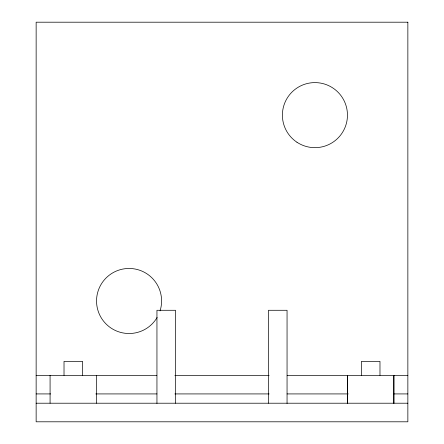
<?xml version="1.0" encoding="UTF-8"?>
<svg xmlns="http://www.w3.org/2000/svg" width="444" height="444" viewBox="0 0 444 444"><rect width="100%" height="100%" fill="white"/><g stroke="black" fill="none" stroke-linecap="round" stroke-linejoin="round"><path stroke-width="0.67" d="M36.142 375.335L156.81 375.335M174.842 375.335L269.158 375.335M287.19 375.335L407.858 375.335M36.142 393.922L50.705 393.922M95.782 393.922L156.948 393.922M174.842 393.922L269.158 393.922M287.052 393.922L348.218 393.922M393.295 393.922L407.858 393.922M36.142 403.213L407.858 403.213M393.922 375.335L393.922 403.213M393.806 375.335L393.806 403.213M379.981 375.335L379.981 361.394L361.394 361.394L361.394 375.335M347.574 375.335L347.574 403.213M347.458 375.335L347.458 403.213M287.052 403.441L287.052 310.284L268.465 310.284L268.465 403.213M175.535 403.213L175.535 310.284L156.948 310.284L156.948 403.441M96.542 375.335L96.537 403.213M82.606 375.335L82.606 361.394L64.019 361.394L64.019 375.335M50.078 375.335L50.083 403.213M157.115 317.466A32.523 32.523 0 0 1 102.042 319.081A32.523 32.523 0 0 1 124.531 268.781A32.523 32.523 0 0 1 160.045 310.905M407.858 22.2L36.142 22.2L36.142 421.8L407.858 421.8L407.858 22.2M296.975 142.252A32.523 32.523 0 0 0 347.397 117.116A32.523 32.523 0 0 0 300.421 86.019A32.523 32.523 0 0 0 296.975 142.252"/></g></svg>
